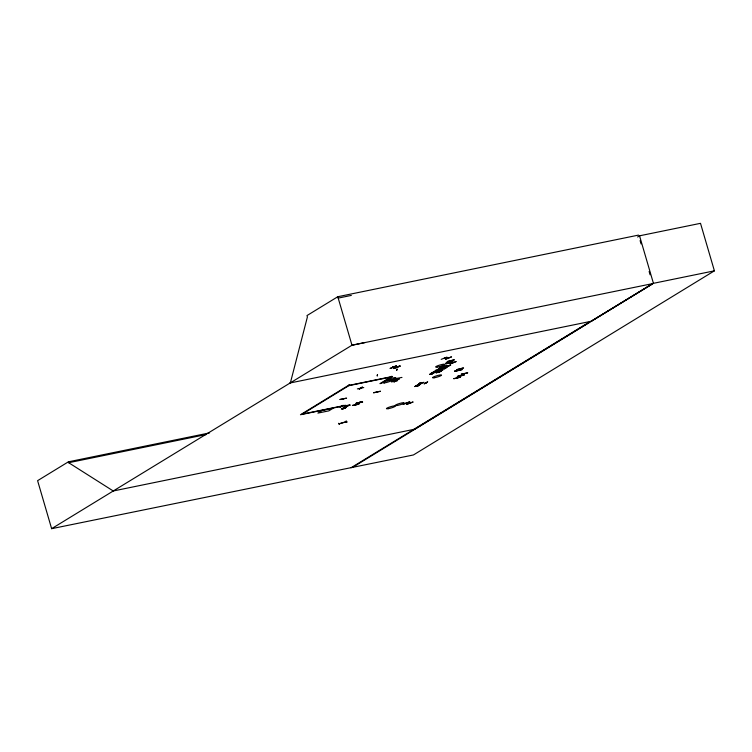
<?xml version="1.0" encoding="UTF-8"?>
<svg xmlns="http://www.w3.org/2000/svg" width="752" height="752" viewBox="0 0 752 752"><rect width="100%" height="100%" fill="white"/><g stroke="black" fill="none" stroke-linecap="round" stroke-linejoin="round"><path stroke-width="1.13" d="M359.221 389.047L362.464 387.045M424.1 383.868L427.709 381.837L424.382 383.755M338.682 423.338L339.509 424.335L338.767 423.385M377.156 375.906L377.513 374.524L377.307 375.793M397.075 369.138L396.661 370.416L397.065 369.119M406.183 403.157L408.919 403.476M290.366 382.918L307.399 316.959L306.995 315.567L337.798 296.72L638.504 235.103M438.501 370.022C436.921 370.821 435.098 371.131 435.793 370.172M340.101 399.434L346.597 398.165L339.97 399.528M356.354 403.279L362.661 402.066M438.153 370.031L436.01 370.68L436.367 370.012M442.825 368.189L443.595 368.085M441.95 369.805L439.873 370.463L440.916 370.003M439.751 370.04L441.067 369.617M447.318 361.571L454.396 359.794L447.233 361.59M450.551 360.857L449.555 362.267M452.807 361.524L445.729 363.291L452.854 361.345M456.492 369.711L463.57 367.935L456.502 369.721M458.429 370.482L459.792 368.978M446.829 365.848C448.69 365.782 445.663 366.327 447.045 366.44M445.701 364.175L451.896 361.703M441.104 370.191L441.48 369.956M440.108 369.937L440.757 369.693M440.992 370.379L439.929 370.473L441.64 370.012M440.409 370.398L441.349 370.069M444.78 358.215L444.112 358.319L448.483 357.999M446.632 366.694L446.152 366.92M444.235 367.766L448.408 366.262L444.037 367.54L445.851 366.45M362.201 387.148L359.296 389.104M359.155 402.837L355.762 404.802M457.16 377.918L460.619 375.906L460.008 376.15M460.995 375.577L464.388 373.584M464.445 373.565L463.815 373.829M439.384 368.104L439.826 368.123M343.26 398.842L343.485 398.795M360.076 388.558L360.368 388.493M377.109 391.942L377.325 391.895M376.931 392.14L376.62 392.328M394.499 381.414L394.283 381.433M458.56 369.693L458.842 370.266M459.989 369.016L458.654 370.435M458.363 369.636L458.758 370.388L458.222 369.796M407.65 403.269L408.392 403.016M408.618 403.034L407.875 403.288M437.354 371.488L438.294 371.074M445.729 366.572L446.199 366.638M396.511 366.6C396.783 368.264 396.83 366.713 393.268 367.399L393.061 366.685L393.898 367.286M446.528 365.867L446.923 366.045M436.028 372.296L437.119 371.826M458.701 370.407L458.259 369.683M446.688 367.126L445.184 367.239L445.964 366.844M209.573 432.898L68.404 461.822L37.6 480.669L51.634 528.675L413.431 454.96L714.4 270.833L700.507 223.325L639.538 235.818L637.583 237.012M51.634 528.675L113.298 490.962M348.646 385.071L349.276 384.686L349.445 385.278L301.712 414.484M345.497 405.977C344.886 406.841 345.394 406.992 347.302 406.024L347.18 405.629C345.77 406.625 346.7 405.112 346.992 406.371L348.138 405.854L345.497 405.977L350.235 404.999M343.166 408.026L341.323 408.994L344.952 408.167L342.715 408.627M347.161 406.005L344.867 407.067L346.362 406.954L344.078 407.546L345.835 407.274L344.209 408.139L345.741 407.744L344.209 408.139M395.035 378.726L401.972 377.41M395.449 378.735C381.696 384.921 411.786 375.558 393.315 380.305L396.078 378.613M352.425 405.507L359.071 404.134L352.556 405.375M355.959 403.345L362.426 402.019M355.987 403.373L362.436 402.029M433.161 372.24L435.483 371.826L434.647 372.249M434.205 371.591L436.837 370.868L433.349 371.657M434.994 371.112L437.316 370.708L436.48 371.131M440.775 368.414L441.462 368.038L438.82 368.771L442.467 367.587L443.022 366.619M438.82 368.424L444.855 366.092L442.242 366.967L443.078 365.951L441.96 366.365M442.815 366.327L442.909 365.801L442.815 366.327L446.387 365.594M437.937 369.467L440.07 368.734L439.572 369.138M432.532 372.87L431.686 373.321L434.205 372.607L431.244 373.462L433.124 372.635M432.626 373.199C435.107 371.723 432.485 374.205 432.428 372.466M439.196 369.213L439.657 368.894L439.093 368.959M436.028 371.526L433.462 372.052L433.566 371.526M443.304 367.07C446.481 365.81 436 368.894 443.304 367.07L440.625 367.202M436.686 371.3L433.989 371.723M440.578 368.931C440.249 368.245 444.394 368.076 437.326 369.683L439.027 368.894M435.728 372.118L432.156 372.851M439.619 369.73L436.057 370.463M443.295 367.897C441.979 369.646 447.619 367.051 445.475 367.719M439.074 370.924L443.182 369.796M442.082 369.082L446.058 368.038L444.291 368.95L444.864 368.602M444.141 368.076L444.028 367.681C442.176 369.251 445.748 367.69 446.801 367.051L446.679 366.656M419.005 383.454L420.763 383.407L418.892 384.065L421.947 383.163L419.428 383.68L419.936 383.153M447.844 366.196L450.692 365.162M418.206 384.432L421.082 383.708L418.563 383.981M419.823 382.965L421.825 382.477M420.471 383.041L420.575 382.514L420.471 383.041L424.043 382.307M449.809 365.256L450.166 365.181M439.177 372.08L440.296 371.563L436 372.851L438.275 372.268M423.508 382.636L419.945 383.36M457.423 376.47L463.711 375.267M457.874 376.216L464.332 374.891L457.282 376.517M467.547 372.926L461.079 374.252L467.725 372.813M351.005 467.772L590.358 321.442M289.661 383.069L591.072 321.301L651.928 284.162M589.06 322.523L414.662 429.213L113.251 490.981L68.667 462.715L68.404 461.822M591.072 321.301L652.68 283.607L351.983 345.224L113.251 490.981M352.453 467.453L653.432 283.325L714.4 270.833M360.65 401.709L357.416 403.674L360.631 401.671M361.693 387.938L360.875 388.154M373.998 392.572L373.575 392.817L380.249 391.331M394.894 381.123L395.571 380.982M397.479 379.929L393.907 381.903M380.023 391.51L380.437 391.256L373.819 392.619M397.648 380.681L391.331 381.922M460.027 375.84L460.666 375.709L460.196 375.793M462.668 374.656L459.134 376.649M431.31 372.879L431.789 372.635M346.954 406.099L345.535 406.597L346.014 405.657M396.21 366.91L396.774 366.609L396.962 367.324M442.336 366.28L443.069 365.961M439.958 368.339C438.905 368.941 441.744 367.831 438.83 368.602M347.433 405.704L346.888 405.967M437.833 371.338L438.444 371.112M436.536 372.146L437.288 371.864M347.556 405.77L347.424 406.287M441.574 369.599L440.945 369.881M347.001 406.362L347.386 406.005M345.196 406.146L345.77 405.92M445.4 359.24L451.538 356.852L445.616 359.183M442.026 367.136L443.182 366.356M455.928 361.58L450.072 363.968M456.107 361.599L450.063 363.959M434.289 372.325L435.004 371.986L434.402 372.071M393.07 366.703L393.672 366.6M393.24 366.967L396.417 365.754M396.736 366.967L399.932 365.82M400.177 366.13L393.691 368.546L400.045 366.13M403.175 404.219L409.849 401.803L403.307 404.181M412.951 402.038L406.371 404.435L412.933 402.029M440.841 367.07L442.872 366.619M433.406 372.607L431.958 372.569M431.272 373.631L429.58 374.43L433.744 373.208L430.191 374.214L431.911 373.631L431.347 373.697M346.343 421.092L347.086 422.041M452.601 362.802L449.273 363.009M439.845 370.332L442.176 369.599M396.417 366.619L396.605 367.427L396.755 366.609M396.539 366.713L393.728 366.797M438.905 368.499L439.544 367.972M441.236 369.73L440.381 369.918M439.666 371.253L437.89 371.808L440.813 371.112L437.476 371.883L438.811 371.779M454.875 370.971L456.896 370.454L454.875 371.009M446.575 366.628L445.457 366.863M347.274 406.4L343.382 407.734L345.619 407.415M447.816 365.848L446.904 366.318L449.423 365.594L447.402 365.867M439.243 371.685L441.264 370.962L440.305 371.037M426.572 382.759L426.093 382.843L426.779 382.655M416.138 385.522L416.89 385.438M439.347 370.811L440.522 370.576M438.924 371.244L439.535 371.112M338.203 298.112L351.325 295.404M365.105 342.517L351.983 345.224L337.798 296.72M348.825 385.663L391.905 376.827L391.736 376.235M440.766 368.424L441.913 367.907L441.358 367.935M302.332 414.098L345.422 405.272L344.792 405.657L300.452 414.737L348.195 385.541L392.535 376.451L381.217 383.37L379.957 383.633L390.655 377.09L390.476 376.498M68.667 462.715L206.396 434.487M346.136 406.052L349.915 405.196L346.23 405.525M357.36 388.897L363.761 387.543M394.255 381.941L397.178 379.967M343.156 405.356L339.932 407.321L343.156 405.347M448.596 365.5L447.637 365.745M440.24 370.031L441.969 369.871M393.578 367.267L393.277 366.6M417.886 384.855L419.644 384.582L417.191 385.052L420.349 384.159L418.676 384.375M418.009 384.554L419.672 384.338M446.932 357.097L441.208 359.362M410.329 402.959L407.011 402.837L410.009 403.119M345.986 421.129L346.728 422.079M639.538 235.818L653.432 283.325M640.112 240.612L641.08 243.921M649.136 271.481L650.104 274.79M432.043 372.447L432.297 373.265M395.655 377.824A4.691 0.705 -16.3 0 1 395.27 378.115M394.612 378.463A4.691 0.705 -16.3 0 1 393.728 378.839M414.737 386.547L418.62 385.532L414.737 386.547M454.96 371.309L462.066 369.58L454.96 371.309M416.589 386.02L415.17 386.434L416.589 386.02M417.022 385.936L418.206 385.691L417.022 385.936M460.459 377.184L453.86 378.67L460.459 377.184M447.731 366.478L445.682 367.117L447.731 366.478M433.265 373.368L431.827 373.876L433.265 373.368M442.392 370.285L440.146 370.886L442.392 370.285M444.441 366.243L443.276 366.685L444.441 366.243M442.026 370.388L440.522 370.792L442.026 370.388M339.143 423.827L346.324 421.703L339.143 423.827M322.232 410.46L317.908 413.102L328.859 410.855L333.183 408.214L322.232 410.46M342.865 408.684L342.292 409.032L344.2 408.411L342.865 408.684M418.168 385.362L419.55 385.052L418.168 385.362M396.342 366.102L390.025 368.461L396.342 366.13M388.314 380.512A4.672 0.696 -16.3 0 0 395.684 378.002A4.672 0.696 -16.3 0 0 389.856 378.839A4.672 0.696 -16.3 0 0 388.314 380.512M384.441 382.9A4.672 0.696 -16.3 0 0 391.82 380.399A4.672 0.696 -16.3 0 0 385.983 381.226A4.672 0.696 -16.3 0 0 384.441 382.9M434.092 377.786A4.672 0.696 -16.3 0 0 441.462 375.286A4.672 0.696 -16.3 0 0 435.624 376.113A4.672 0.696 -16.3 0 0 434.092 377.786M397.122 405.497A4.672 0.696 -16.3 0 0 404.181 402.959A4.672 0.696 -16.3 0 0 397.827 404.04A4.672 0.696 -16.3 0 0 397.122 405.497M388.295 408.674A4.672 0.696 -16.3 0 0 395.364 406.136A4.672 0.696 -16.3 0 0 389 407.227A4.672 0.696 -16.3 0 0 388.295 408.674M437.166 367.061A4.672 0.696 -16.3 0 0 444.545 364.56A4.672 0.696 -16.3 0 0 438.707 365.387A4.672 0.696 -16.3 0 0 437.166 367.061"/></g></svg>
